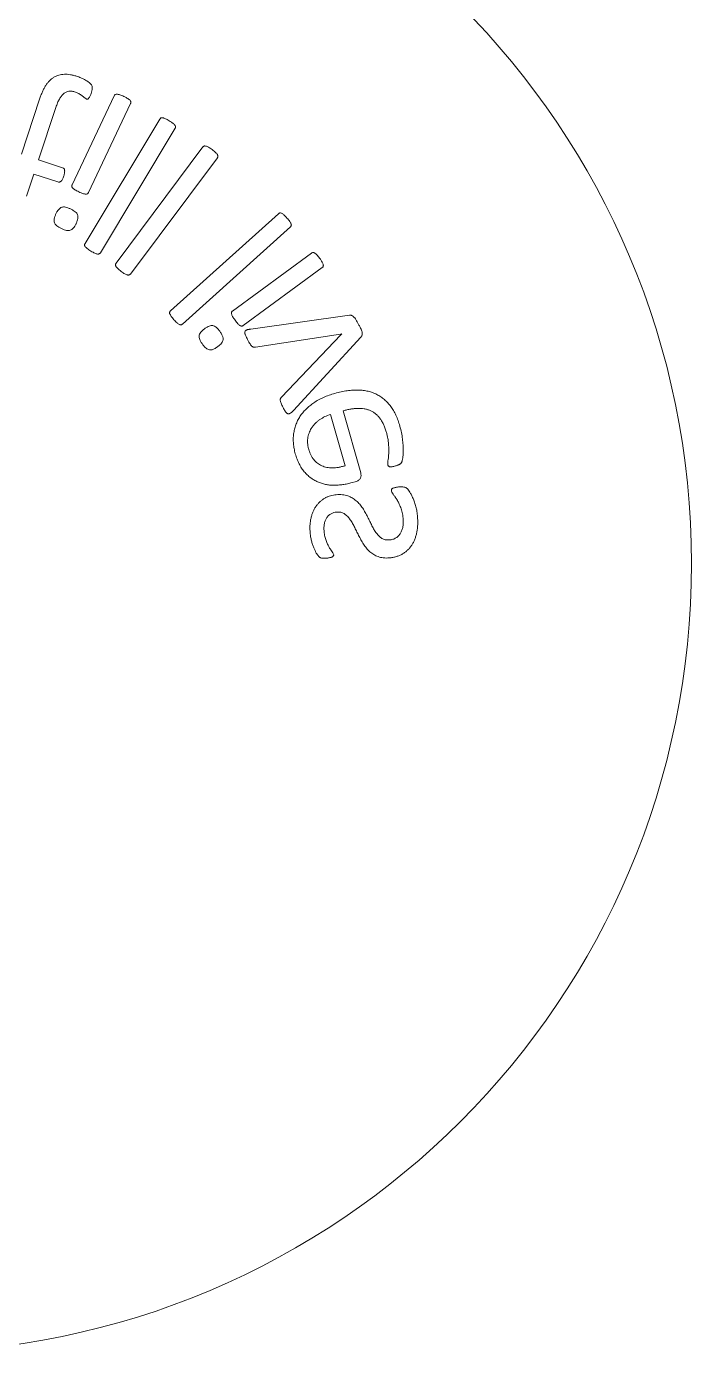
# Model space of a CAD drawing. Header units: inches. Extents: x 0 to 26.9, y 0 to 19.8.
# Drawn here: x 14.027 to 14.913, y 6.949 to 8.713 of the extents above; entities that cross this region are included whole.
import ezdxf

# ---------------------------------------------------------------- set-up
doc = ezdxf.new("R2010")
doc.units = ezdxf.units.IN
doc.header["$MEASUREMENT"] = 0

msp = doc.modelspace()

# ---------------------------------------------------------------- linework, layer by layer
at = {"color": 1, "linetype": 'Continuous', "lineweight": 15}
for p, q in [((14.0447, 8.6165), (14.0206, 8.5436)), ((14.1442, 8.6212), (14.0881, 8.5025)), ((14.0435, 8.536), (14.0665, 8.6057)), ((14.1098, 8.4922), (14.166, 8.611)), ((14.205, 8.5901), (14.1053, 8.4245)), ((14.1258, 8.4122), (14.2254, 8.5778)), ((14.2624, 8.553), (14.1467, 8.3982)), ((14.0755, 8.5254), (14.0435, 8.536)), ((14.1658, 8.3839), (14.2816, 8.5386)), ((14.0273, 8.4874), (14.0372, 8.517)), ((14.0372, 8.517), (14.0692, 8.5064)), ((14.363, 8.4642), (14.2192, 8.335)), ((14.2351, 8.3173), (14.3789, 8.4465)), ((14.4071, 8.4118), (14.3017, 8.3346)), ((14.3158, 8.3153), (14.4213, 8.3924)), ((14.4574, 8.329), (14.3261, 8.3107)), ((14.3324, 8.2864), (14.4456, 8.3039)), ((14.446, 8.303), (14.3671, 8.2202)), ((14.383, 8.2022), (14.4728, 8.2998)), ((14.4456, 8.3039), (14.4474, 8.3042)), ((14.4474, 8.3042), (14.446, 8.303)), ((14.4321, 8.197), (14.4516, 8.1287)), ((14.4726, 8.1193), (14.449, 8.2018)), ((14.4609, 8.1063), (14.465, 8.1075))]:
    msp.add_line(p, q, dxfattribs=at)
at = {"color": 7, "linetype": 'Continuous', "lineweight": 15}
msp.add_circle((13.8631, 7.9987), 1.05, dxfattribs=at)
at = {"color": 1, "linetype": 'Continuous', "lineweight": 15}
for points, knots in [([(14.0953, 8.6468), (14.0937, 8.6473), (14.0906, 8.6482), (14.0861, 8.6492), (14.0818, 8.6497), (14.0778, 8.6498), (14.074, 8.6494), (14.0703, 8.6487), (14.0669, 8.6475), (14.0637, 8.6458), (14.0607, 8.6437), (14.0579, 8.6411), (14.0553, 8.6381), (14.0528, 8.6346), (14.0506, 8.6307), (14.0485, 8.6264), (14.0465, 8.6216), (14.0453, 8.6182), (14.0447, 8.6165)], [0, 0, 0, 0, 0.072872, 0.140267, 0.203211, 0.262201, 0.318216, 0.372024, 0.425373, 0.478013, 0.531437, 0.586905, 0.645285, 0.707323, 0.772935, 0.843678, 0.919334, 1, 1, 1, 1]), ([(14.1133, 8.6241), (14.1137, 8.6254), (14.1143, 8.6275), (14.1149, 8.6305), (14.115, 8.6329), (14.1144, 8.6348), (14.1132, 8.6364), (14.1116, 8.638), (14.1096, 8.6397), (14.1071, 8.6412), (14.1044, 8.6428), (14.1014, 8.6442), (14.0984, 8.6457), (14.0963, 8.6464), (14.0953, 8.6468)], [0, 0, 0, 0, 0.113045, 0.200349, 0.268738, 0.321561, 0.375633, 0.444021, 0.52322, 0.610216, 0.704062, 0.801181, 0.900275, 1, 1, 1, 1]), ([(14.0665, 8.6057), (14.0672, 8.6077), (14.0685, 8.6114), (14.071, 8.6165), (14.0737, 8.6206), (14.0766, 8.6239), (14.0799, 8.6262), (14.0838, 8.6272), (14.0882, 8.6272), (14.0911, 8.6264), (14.0926, 8.6259)], [0, 0, 0, 0, 0.1681095, 0.3162348, 0.444943, 0.5569878, 0.6598965, 0.7620482, 0.8726052, 1, 1, 1, 1]), ([(14.0926, 8.6259), (14.0936, 8.6256), (14.0955, 8.6249), (14.098, 8.6235), (14.1002, 8.6221), (14.1021, 8.6207), (14.1036, 8.6194), (14.1049, 8.6183), (14.1061, 8.6173), (14.1069, 8.6169), (14.1073, 8.6168)], [0, 0, 0, 0, 0.182451, 0.34721, 0.495948, 0.627041, 0.7434, 0.842616, 0.92675, 1, 1, 1, 1]), ([(14.1073, 8.6168), (14.1075, 8.6167), (14.108, 8.6166), (14.1088, 8.6166), (14.1095, 8.617), (14.1102, 8.6177), (14.1109, 8.6188), (14.1117, 8.6202), (14.1125, 8.622), (14.113, 8.6234), (14.1133, 8.6241)], [0, 0, 0, 0, 0.068545, 0.139064, 0.21314, 0.305735, 0.425895, 0.575888, 0.766778, 1, 1, 1, 1]), ([(14.157, 8.6202), (14.156, 8.6207), (14.1542, 8.6215), (14.1517, 8.6224), (14.1497, 8.623), (14.148, 8.6233), (14.1466, 8.6233), (14.1456, 8.6228), (14.1447, 8.6222), (14.1444, 8.6216), (14.1442, 8.6212)], [0, 0, 0, 0, 0.228484, 0.416324, 0.565697, 0.686915, 0.778693, 0.852243, 0.922606, 1, 1, 1, 1]), ([(14.166, 8.611), (14.1662, 8.6113), (14.1665, 8.6119), (14.1664, 8.613), (14.166, 8.6141), (14.1652, 8.6152), (14.1639, 8.6163), (14.1621, 8.6175), (14.1597, 8.6189), (14.158, 8.6197), (14.157, 8.6202)], [0, 0, 0, 0, 0.077279, 0.14624, 0.222745, 0.313671, 0.432578, 0.580885, 0.76848, 1, 1, 1, 1]), ([(14.2175, 8.5878), (14.2166, 8.5884), (14.2149, 8.5893), (14.2126, 8.5905), (14.2106, 8.5914), (14.2089, 8.5917), (14.2075, 8.5919), (14.2064, 8.5916), (14.2056, 8.591), (14.2052, 8.5904), (14.205, 8.5901)], [0, 0, 0, 0, 0.229063, 0.413897, 0.564051, 0.685907, 0.779614, 0.854864, 0.923017, 1, 1, 1, 1]), ([(14.2254, 8.5778), (14.2256, 8.5781), (14.2259, 8.5787), (14.226, 8.5798), (14.2258, 8.5809), (14.225, 8.5821), (14.2239, 8.5833), (14.2223, 8.5846), (14.2201, 8.5862), (14.2184, 8.5873), (14.2175, 8.5878)], [0, 0, 0, 0, 0.076588, 0.145431, 0.224964, 0.313859, 0.430513, 0.57899, 0.766691, 1, 1, 1, 1]), ([(14.2747, 8.5494), (14.2738, 8.5501), (14.2722, 8.5512), (14.2699, 8.5526), (14.2681, 8.5536), (14.2665, 8.5541), (14.2651, 8.5544), (14.264, 8.5542), (14.2631, 8.5537), (14.2627, 8.5532), (14.2624, 8.553)], [0, 0, 0, 0, 0.230044, 0.417235, 0.567277, 0.686685, 0.77883, 0.856255, 0.925628, 1, 1, 1, 1]), ([(14.2816, 8.5386), (14.2818, 8.539), (14.2821, 8.5395), (14.2823, 8.5406), (14.2821, 8.5417), (14.2815, 8.5429), (14.2806, 8.5443), (14.2791, 8.5458), (14.2771, 8.5475), (14.2755, 8.5487), (14.2747, 8.5494)], [0, 0, 0, 0, 0.076203, 0.145025, 0.222523, 0.312624, 0.429419, 0.578082, 0.766005, 1, 1, 1, 1]), ([(14.0769, 8.5145), (14.0772, 8.5152), (14.0776, 8.5167), (14.0781, 8.5188), (14.0782, 8.5205), (14.0781, 8.5224), (14.0775, 8.5244), (14.0761, 8.5251), (14.0755, 8.5254)], [0, 0, 0, 0, 0.200738, 0.37524, 0.518745, 0.639436, 0.8333, 1, 1, 1, 1]), ([(14.0692, 8.5064), (14.0696, 8.5063), (14.0703, 8.5061), (14.0713, 8.5062), (14.0724, 8.5066), (14.0734, 8.5074), (14.0744, 8.5086), (14.0753, 8.5102), (14.0761, 8.5122), (14.0767, 8.5137), (14.0769, 8.5145)], [0, 0, 0, 0, 0.086733, 0.167764, 0.256136, 0.356843, 0.481533, 0.623996, 0.794297, 1, 1, 1, 1]), ([(14.0881, 8.5025), (14.088, 8.5022), (14.0877, 8.5016), (14.0877, 8.5006), (14.088, 8.4995), (14.0888, 8.4983), (14.0901, 8.4972), (14.0919, 8.4959), (14.0942, 8.4946), (14.096, 8.4938), (14.0969, 8.4933)], [0, 0, 0, 0, 0.06875, 0.142428, 0.217988, 0.313271, 0.433561, 0.585699, 0.772619, 1, 1, 1, 1]), ([(14.0969, 8.4933), (14.0979, 8.4928), (14.0997, 8.492), (14.1023, 8.491), (14.1043, 8.4904), (14.106, 8.4901), (14.1074, 8.4903), (14.1085, 8.4907), (14.1093, 8.4914), (14.1097, 8.492), (14.1098, 8.4922)], [0, 0, 0, 0, 0.232918, 0.421457, 0.571059, 0.686757, 0.78082, 0.857422, 0.930094, 1, 1, 1, 1]), ([(14.086, 8.4705), (14.0848, 8.471), (14.0826, 8.472), (14.0794, 8.473), (14.0767, 8.4732), (14.0742, 8.4729), (14.072, 8.4717), (14.0701, 8.4698), (14.0682, 8.4672), (14.0671, 8.465), (14.0665, 8.4639)], [0, 0, 0, 0, 0.161157, 0.2965, 0.409449, 0.504092, 0.598402, 0.708643, 0.842489, 1, 1, 1, 1]), ([(14.0934, 8.4509), (14.0939, 8.4521), (14.0949, 8.4543), (14.0957, 8.4575), (14.096, 8.4603), (14.0955, 8.4628), (14.0942, 8.465), (14.0922, 8.4669), (14.0894, 8.4688), (14.0872, 8.4699), (14.086, 8.4705)], [0, 0, 0, 0, 0.158399, 0.292007, 0.401824, 0.496211, 0.591687, 0.70553, 0.839683, 1, 1, 1, 1]), ([(14.0665, 8.4639), (14.066, 8.4627), (14.065, 8.4606), (14.0642, 8.4574), (14.0639, 8.4546), (14.0644, 8.4521), (14.0657, 8.4499), (14.0678, 8.448), (14.0705, 8.446), (14.0727, 8.4449), (14.0739, 8.4443)], [0, 0, 0, 0, 0.155957, 0.289495, 0.399256, 0.494411, 0.589837, 0.703794, 0.839095, 1, 1, 1, 1]), ([(14.3743, 8.4584), (14.3735, 8.4592), (14.3722, 8.4607), (14.3703, 8.4625), (14.3687, 8.4638), (14.3672, 8.4647), (14.3659, 8.4652), (14.3648, 8.4652), (14.3638, 8.4649), (14.3633, 8.4645), (14.363, 8.4642)], [0, 0, 0, 0, 0.226635, 0.415304, 0.564483, 0.685535, 0.777205, 0.854269, 0.92166, 1, 1, 1, 1]), ([(14.3789, 8.4465), (14.3792, 8.4468), (14.3796, 8.4473), (14.3801, 8.4483), (14.3801, 8.4494), (14.3798, 8.4507), (14.3791, 8.4523), (14.3779, 8.454), (14.3763, 8.4562), (14.375, 8.4576), (14.3743, 8.4584)], [0, 0, 0, 0, 0.07724, 0.1478939, 0.2244641, 0.3154551, 0.4319901, 0.5820726, 0.7704526, 1, 1, 1, 1]), ([(14.0739, 8.4443), (14.0751, 8.4438), (14.0773, 8.4428), (14.0805, 8.4419), (14.0833, 8.4416), (14.0857, 8.4419), (14.0879, 8.4431), (14.0898, 8.4451), (14.0918, 8.4477), (14.0928, 8.4498), (14.0934, 8.4509)], [0, 0, 0, 0, 0.161561, 0.296799, 0.410004, 0.504884, 0.59943, 0.710076, 0.842094, 1, 1, 1, 1]), ([(14.1053, 8.4245), (14.1052, 8.4242), (14.1048, 8.4236), (14.1047, 8.4225), (14.1049, 8.4214), (14.1056, 8.4202), (14.1068, 8.419), (14.1084, 8.4175), (14.1106, 8.416), (14.1122, 8.415), (14.1131, 8.4144)], [0, 0, 0, 0, 0.076394, 0.148512, 0.224906, 0.319684, 0.439756, 0.589613, 0.774101, 1, 1, 1, 1]), ([(14.1131, 8.4144), (14.1141, 8.4139), (14.1158, 8.4129), (14.1182, 8.4117), (14.1202, 8.4109), (14.1218, 8.4105), (14.1231, 8.4104), (14.1242, 8.4107), (14.1251, 8.4114), (14.1256, 8.4119), (14.1258, 8.4122)], [0, 0, 0, 0, 0.23441, 0.422338, 0.569255, 0.686043, 0.776114, 0.850891, 0.924666, 1, 1, 1, 1]), ([(14.4178, 8.4048), (14.4172, 8.4057), (14.416, 8.4072), (14.4143, 8.4092), (14.4128, 8.4107), (14.4114, 8.4118), (14.4102, 8.4125), (14.409, 8.4126), (14.408, 8.4124), (14.4074, 8.412), (14.4071, 8.4118)], [0, 0, 0, 0, 0.22827, 0.413435, 0.563897, 0.683847, 0.779889, 0.854871, 0.922021, 1, 1, 1, 1]), ([(14.4213, 8.3924), (14.4216, 8.3927), (14.4221, 8.3931), (14.4226, 8.3941), (14.4228, 8.3952), (14.4225, 8.3965), (14.422, 8.3981), (14.421, 8.4), (14.4196, 8.4023), (14.4185, 8.4039), (14.4178, 8.4048)], [0, 0, 0, 0, 0.0765242, 0.1478124, 0.2221109, 0.3136185, 0.4296974, 0.5787017, 0.7648492, 1, 1, 1, 1]), ([(14.1467, 8.3982), (14.1465, 8.3979), (14.1461, 8.3974), (14.1458, 8.3963), (14.146, 8.3952), (14.1465, 8.3939), (14.1476, 8.3926), (14.149, 8.391), (14.1511, 8.3893), (14.1526, 8.3881), (14.1534, 8.3874)], [0, 0, 0, 0, 0.07571, 0.147033, 0.221435, 0.317016, 0.436939, 0.586026, 0.77178, 1, 1, 1, 1]), ([(14.1534, 8.3874), (14.1543, 8.3868), (14.1559, 8.3856), (14.1581, 8.3841), (14.16, 8.3832), (14.1616, 8.3826), (14.163, 8.3825), (14.1641, 8.3827), (14.1651, 8.3832), (14.1656, 8.3837), (14.1658, 8.3839)], [0, 0, 0, 0, 0.232085, 0.417709, 0.56642, 0.682172, 0.773778, 0.850451, 0.925101, 1, 1, 1, 1]), ([(14.2192, 8.335), (14.2189, 8.3347), (14.2184, 8.3342), (14.218, 8.3333), (14.2178, 8.3321), (14.2182, 8.3308), (14.219, 8.3292), (14.2201, 8.3274), (14.2217, 8.3253), (14.223, 8.3239), (14.2237, 8.3231)], [0, 0, 0, 0, 0.0787435, 0.1501715, 0.2234015, 0.3198905, 0.4376308, 0.5877635, 0.7733638, 1, 1, 1, 1]), ([(14.3017, 8.3346), (14.3014, 8.3344), (14.3009, 8.334), (14.3004, 8.3331), (14.3002, 8.332), (14.3004, 8.3306), (14.3009, 8.329), (14.3019, 8.3271), (14.3033, 8.3248), (14.3045, 8.3233), (14.3051, 8.3224)], [0, 0, 0, 0, 0.070223, 0.140378, 0.217842, 0.312816, 0.434055, 0.584175, 0.771716, 1, 1, 1, 1]), ([(14.4697, 8.3169), (14.4691, 8.3181), (14.468, 8.3202), (14.4662, 8.323), (14.4647, 8.3253), (14.4632, 8.3269), (14.4619, 8.3281), (14.4604, 8.3288), (14.4589, 8.3291), (14.4579, 8.3291), (14.4574, 8.329)], [0, 0, 0, 0, 0.218344, 0.397104, 0.541892, 0.660306, 0.754664, 0.84033, 0.919233, 1, 1, 1, 1]), ([(14.2237, 8.3231), (14.2244, 8.3223), (14.2258, 8.3208), (14.2277, 8.319), (14.2293, 8.3177), (14.2308, 8.3168), (14.2321, 8.3163), (14.2332, 8.3163), (14.2343, 8.3166), (14.2349, 8.3171), (14.2351, 8.3173)], [0, 0, 0, 0, 0.231005, 0.415392, 0.565677, 0.678739, 0.77182, 0.848124, 0.924428, 1, 1, 1, 1]), ([(14.2646, 8.3111), (14.2636, 8.3103), (14.2616, 8.3089), (14.2594, 8.3065), (14.2578, 8.3042), (14.2571, 8.3018), (14.2572, 8.2993), (14.2581, 8.2966), (14.2595, 8.2936), (14.2609, 8.2916), (14.2617, 8.2905)], [0, 0, 0, 0, 0.157794, 0.29094, 0.401794, 0.49634, 0.591017, 0.703176, 0.838151, 1, 1, 1, 1]), ([(14.2847, 8.3077), (14.2839, 8.3088), (14.2825, 8.3107), (14.2801, 8.3129), (14.2779, 8.3146), (14.2755, 8.3154), (14.2731, 8.3154), (14.2705, 8.3146), (14.2676, 8.3132), (14.2657, 8.3119), (14.2646, 8.3111)], [0, 0, 0, 0, 0.161162, 0.296302, 0.408302, 0.504867, 0.5982, 0.708314, 0.841115, 1, 1, 1, 1]), ([(14.3051, 8.3224), (14.3057, 8.3215), (14.3069, 8.3199), (14.3086, 8.3179), (14.3102, 8.3164), (14.3115, 8.3153), (14.3128, 8.3148), (14.3139, 8.3146), (14.315, 8.3148), (14.3156, 8.3152), (14.3158, 8.3153)], [0, 0, 0, 0, 0.234132, 0.420164, 0.568712, 0.685331, 0.780224, 0.857364, 0.931058, 1, 1, 1, 1]), ([(14.4728, 8.2998), (14.4731, 8.3002), (14.4738, 8.301), (14.4744, 8.3024), (14.4747, 8.304), (14.4744, 8.3058), (14.474, 8.308), (14.4729, 8.3105), (14.4715, 8.3135), (14.4704, 8.3157), (14.4697, 8.3169)], [0, 0, 0, 0, 0.0860151, 0.1638753, 0.2449564, 0.3421483, 0.4605141, 0.6060199, 0.7839778, 1, 1, 1, 1]), ([(14.2818, 8.2871), (14.2828, 8.2879), (14.2847, 8.2893), (14.287, 8.2917), (14.2886, 8.294), (14.2893, 8.2964), (14.2893, 8.2989), (14.2884, 8.3016), (14.2869, 8.3046), (14.2855, 8.3066), (14.2847, 8.3077)], [0, 0, 0, 0, 0.156982, 0.289426, 0.39993, 0.494569, 0.590432, 0.704154, 0.837993, 1, 1, 1, 1]), ([(14.32, 8.3091), (14.3197, 8.3089), (14.3191, 8.3085), (14.3184, 8.3077), (14.3181, 8.3065), (14.3181, 8.3052), (14.3186, 8.3035), (14.3193, 8.3016), (14.3204, 8.2993), (14.3213, 8.2976), (14.3218, 8.2967)], [0, 0, 0, 0, 0.079288, 0.153785, 0.232041, 0.32986, 0.450341, 0.597071, 0.778552, 1, 1, 1, 1]), ([(14.3261, 8.3107), (14.3256, 8.3106), (14.3245, 8.3104), (14.3231, 8.3101), (14.3219, 8.3099), (14.3211, 8.3096), (14.3205, 8.3093), (14.3202, 8.3092), (14.32, 8.3091)], [0, 0, 0, 0, 0.27343, 0.508496, 0.691007, 0.826666, 0.920898, 1, 1, 1, 1]), ([(14.3218, 8.2967), (14.3224, 8.2956), (14.3234, 8.2936), (14.325, 8.291), (14.3263, 8.289), (14.3275, 8.2877), (14.3287, 8.2869), (14.3299, 8.2865), (14.3311, 8.2864), (14.332, 8.2864), (14.3324, 8.2864)], [0, 0, 0, 0, 0.239827, 0.427666, 0.571594, 0.682075, 0.768786, 0.8391, 0.914353, 1, 1, 1, 1]), ([(14.2617, 8.2905), (14.2625, 8.2895), (14.264, 8.2876), (14.2663, 8.2853), (14.2686, 8.2837), (14.2709, 8.2828), (14.2733, 8.2828), (14.2759, 8.2836), (14.2789, 8.285), (14.2808, 8.2863), (14.2818, 8.2871)], [0, 0, 0, 0, 0.160333, 0.296395, 0.408003, 0.502923, 0.598062, 0.709252, 0.840961, 1, 1, 1, 1]), ([(14.4381, 8.2251), (14.4355, 8.2243), (14.4303, 8.2227), (14.4231, 8.2197), (14.4163, 8.2165), (14.4101, 8.2127), (14.4045, 8.2086), (14.3996, 8.2041), (14.3952, 8.1994), (14.3915, 8.1943), (14.3884, 8.1889), (14.386, 8.1832), (14.3842, 8.1773), (14.383, 8.1711), (14.3825, 8.1647), (14.3828, 8.1582), (14.3836, 8.1514), (14.3848, 8.147), (14.3854, 8.1447)], [0, 0, 0, 0, 0.075717, 0.148263, 0.217308, 0.284036, 0.347796, 0.408793, 0.468262, 0.526161, 0.583219, 0.639642, 0.696212, 0.754136, 0.813007, 0.872962, 0.935189, 1, 1, 1, 1]), ([(14.5246, 8.1816), (14.5239, 8.1841), (14.5224, 8.1889), (14.5195, 8.1958), (14.5163, 8.202), (14.5126, 8.2076), (14.5086, 8.2125), (14.5042, 8.2169), (14.4993, 8.2206), (14.494, 8.2237), (14.4884, 8.2262), (14.4823, 8.2279), (14.4759, 8.2292), (14.4691, 8.2296), (14.4619, 8.2295), (14.4543, 8.2287), (14.4463, 8.2273), (14.4409, 8.2258), (14.4381, 8.2251)], [0, 0, 0, 0, 0.070945, 0.137516, 0.200703, 0.260638, 0.317959, 0.373621, 0.428666, 0.483124, 0.538257, 0.594723, 0.653648, 0.715192, 0.780235, 0.848954, 0.922125, 1, 1, 1, 1]), ([(14.3671, 8.2202), (14.3668, 8.2199), (14.3662, 8.2194), (14.3656, 8.2183), (14.3653, 8.2171), (14.3653, 8.2156), (14.3656, 8.2139), (14.3664, 8.2118), (14.3676, 8.2092), (14.3686, 8.2074), (14.3691, 8.2063)], [0, 0, 0, 0, 0.0831075, 0.1595673, 0.2382378, 0.32988, 0.441709, 0.5851836, 0.7687506, 1, 1, 1, 1]), ([(14.3691, 8.2063), (14.3696, 8.2054), (14.3705, 8.2038), (14.3717, 8.2016), (14.3728, 8.1999), (14.3739, 8.1988), (14.375, 8.1981), (14.3761, 8.1978), (14.3771, 8.1979), (14.3778, 8.1982), (14.3781, 8.1983)], [0, 0, 0, 0, 0.227019, 0.412389, 0.559793, 0.677048, 0.770441, 0.84565, 0.918913, 1, 1, 1, 1]), ([(14.3781, 8.1983), (14.3783, 8.1984), (14.3786, 8.1986), (14.3792, 8.199), (14.3797, 8.1993), (14.3803, 8.1998), (14.3809, 8.2003), (14.3816, 8.2009), (14.3822, 8.2015), (14.3827, 8.202), (14.383, 8.2022)], [0, 0, 0, 0, 0.0989895, 0.1952866, 0.3069813, 0.416297, 0.5454561, 0.6812893, 0.8372702, 1, 1, 1, 1]), ([(14.4032, 8.1508), (14.4029, 8.1522), (14.4022, 8.1549), (14.4017, 8.159), (14.4016, 8.163), (14.4021, 8.1667), (14.403, 8.1703), (14.4042, 8.1737), (14.4057, 8.177), (14.4076, 8.18), (14.4098, 8.1828), (14.4123, 8.1855), (14.4151, 8.188), (14.4191, 8.191), (14.4248, 8.1943), (14.4297, 8.1961), (14.4321, 8.197)], [0, 0, 0, 0, 0.070983, 0.138144, 0.202627, 0.264669, 0.325256, 0.384198, 0.442529, 0.501113, 0.560039, 0.619472, 0.680591, 0.74316, 0.870666, 1, 1, 1, 1]), ([(14.449, 8.2018), (14.4508, 8.2023), (14.4541, 8.2032), (14.4591, 8.2042), (14.4639, 8.2049), (14.4685, 8.2052), (14.4729, 8.2051), (14.4771, 8.2046), (14.4811, 8.2037), (14.485, 8.2023), (14.4886, 8.2005), (14.492, 8.1982), (14.4951, 8.1954), (14.498, 8.1921), (14.5005, 8.1883), (14.5029, 8.184), (14.5049, 8.1792), (14.506, 8.1757), (14.5065, 8.1739)], [0, 0, 0, 0, 0.0725196, 0.1413609, 0.2072752, 0.2697118, 0.3295755, 0.3871821, 0.4435761, 0.4982518, 0.553266, 0.608402, 0.665191, 0.7235184, 0.7851623, 0.8515212, 0.9227682, 1, 1, 1, 1]), ([(14.5065, 8.1739), (14.5069, 8.1724), (14.5077, 8.1696), (14.5086, 8.1654), (14.5092, 8.1614), (14.5097, 8.1565), (14.51, 8.1508), (14.5098, 8.1448), (14.5094, 8.1396), (14.5089, 8.1355), (14.5084, 8.1322), (14.5087, 8.1304), (14.5088, 8.1297)], [0, 0, 0, 0, 0.102133, 0.197528, 0.288548, 0.374584, 0.530826, 0.667035, 0.783241, 0.878205, 0.950708, 1, 1, 1, 1]), ([(14.5188, 8.1285), (14.5194, 8.1287), (14.5204, 8.129), (14.5218, 8.1295), (14.5231, 8.13), (14.5242, 8.1306), (14.5252, 8.1311), (14.5259, 8.1318), (14.5266, 8.1326), (14.5272, 8.1334), (14.5275, 8.1344), (14.5278, 8.1355), (14.5281, 8.137), (14.5286, 8.1397), (14.529, 8.144), (14.5291, 8.1499), (14.5289, 8.1568), (14.5281, 8.1646), (14.5269, 8.173), (14.5254, 8.1786), (14.5246, 8.1816)], [0, 0, 0, 0, 0.029581, 0.055085, 0.078155, 0.098114, 0.116497, 0.134373, 0.152265, 0.170996, 0.183637, 0.203905, 0.229901, 0.263215, 0.345954, 0.447443, 0.565912, 0.7003, 0.845492, 1, 1, 1, 1]), ([(14.3854, 8.1447), (14.3862, 8.1424), (14.3876, 8.1378), (14.3903, 8.1314), (14.3935, 8.1257), (14.3972, 8.1208), (14.4012, 8.1165), (14.4055, 8.1128), (14.4102, 8.1097), (14.415, 8.1072), (14.4202, 8.1053), (14.4255, 8.1038), (14.4311, 8.103), (14.4368, 8.1027), (14.4427, 8.103), (14.4487, 8.1036), (14.4548, 8.1047), (14.4588, 8.1057), (14.4609, 8.1063)], [0, 0, 0, 0, 0.077418, 0.149438, 0.216719, 0.280156, 0.340995, 0.39983, 0.457003, 0.513895, 0.570474, 0.627871, 0.686074, 0.746011, 0.807453, 0.870612, 0.934213, 1, 1, 1, 1]), ([(14.4516, 8.1287), (14.4501, 8.1283), (14.4472, 8.1275), (14.4429, 8.1266), (14.4388, 8.126), (14.4349, 8.1259), (14.4311, 8.126), (14.4275, 8.1265), (14.424, 8.1274), (14.4207, 8.1286), (14.4176, 8.1302), (14.4148, 8.132), (14.4122, 8.1343), (14.4099, 8.137), (14.4078, 8.1399), (14.406, 8.1432), (14.4044, 8.1469), (14.4036, 8.1495), (14.4032, 8.1508)], [0, 0, 0, 0, 0.075438, 0.147274, 0.215571, 0.280698, 0.342493, 0.402452, 0.461156, 0.518781, 0.575122, 0.631319, 0.687659, 0.744586, 0.804293, 0.866125, 0.930646, 1, 1, 1, 1]), ([(14.465, 8.1075), (14.4659, 8.1077), (14.4675, 8.1082), (14.4695, 8.1094), (14.4711, 8.1107), (14.4724, 8.1128), (14.4732, 8.1158), (14.4728, 8.1181), (14.4726, 8.1193)], [0, 0, 0, 0, 0.166763, 0.310833, 0.437661, 0.555502, 0.776465, 1, 1, 1, 1]), ([(14.5088, 8.1297), (14.5089, 8.1294), (14.5091, 8.1288), (14.5098, 8.128), (14.5106, 8.1275), (14.5116, 8.1273), (14.513, 8.1273), (14.5146, 8.1275), (14.5166, 8.1279), (14.5181, 8.1283), (14.5188, 8.1285)], [0, 0, 0, 0, 0.088616, 0.169661, 0.25509, 0.34428, 0.457679, 0.604706, 0.788488, 1, 1, 1, 1]), ([(14.5228, 8.1005), (14.522, 8.1004), (14.5204, 8.1002), (14.5183, 8.0998), (14.5166, 8.0994), (14.5153, 8.0989), (14.5143, 8.0983), (14.5135, 8.0975), (14.5133, 8.0965), (14.5133, 8.0959), (14.5133, 8.0955)], [0, 0, 0, 0, 0.213738, 0.394675, 0.540118, 0.658632, 0.7527, 0.837473, 0.918374, 1, 1, 1, 1]), ([(14.5482, 8.061), (14.5479, 8.0633), (14.5475, 8.0678), (14.546, 8.0741), (14.5443, 8.08), (14.5423, 8.0852), (14.5402, 8.0897), (14.5381, 8.0934), (14.5362, 8.0962), (14.5344, 8.0984), (14.5324, 8.0998), (14.5298, 8.1004), (14.5266, 8.1007), (14.5242, 8.1006), (14.5228, 8.1005)], [0, 0, 0, 0, 0.130891, 0.256031, 0.373649, 0.480101, 0.574091, 0.6563, 0.723275, 0.772791, 0.814678, 0.863229, 0.922881, 1, 1, 1, 1]), ([(14.4399, 8.0902), (14.4387, 8.09), (14.4361, 8.0898), (14.4324, 8.0888), (14.4288, 8.0876), (14.4254, 8.086), (14.4221, 8.0841), (14.4191, 8.0818), (14.4163, 8.079), (14.4137, 8.076), (14.4115, 8.0726), (14.4096, 8.0688), (14.4079, 8.0647), (14.4065, 8.0603), (14.4055, 8.0555), (14.4049, 8.0504), (14.4048, 8.0449), (14.405, 8.0412), (14.4052, 8.0392)], [0, 0, 0, 0, 0.055413, 0.110299, 0.164517, 0.219913, 0.274686, 0.329519, 0.385443, 0.442409, 0.500971, 0.561829, 0.625546, 0.692614, 0.762985, 0.837433, 0.916025, 1, 1, 1, 1]), ([(14.5104, 8.03), (14.5095, 8.03), (14.5078, 8.0299), (14.5052, 8.0302), (14.5029, 8.0309), (14.5001, 8.0324), (14.4968, 8.035), (14.4933, 8.039), (14.4902, 8.0437), (14.4874, 8.049), (14.4846, 8.0547), (14.4817, 8.0606), (14.4786, 8.0665), (14.4752, 8.0722), (14.4713, 8.0775), (14.4674, 8.0814), (14.464, 8.0842), (14.4613, 8.0859), (14.4583, 8.0875), (14.4551, 8.0887), (14.4517, 8.0897), (14.448, 8.0902), (14.4441, 8.0905), (14.4414, 8.0903), (14.4399, 8.0902)], [0, 0, 0, 0, 0.0270383, 0.0518831, 0.076009, 0.0997458, 0.1479977, 0.2009272, 0.2577186, 0.318315, 0.3818098, 0.4481578, 0.5150315, 0.5818703, 0.6478834, 0.7132572, 0.7456571, 0.7783461, 0.8119234, 0.8458235, 0.8807627, 0.9180211, 0.9573895, 1, 1, 1, 1]), ([(14.5133, 8.0955), (14.5135, 8.0949), (14.514, 8.0932), (14.5158, 8.0907), (14.5181, 8.0875), (14.5208, 8.0835), (14.5234, 8.0787), (14.5255, 8.0741), (14.527, 8.07), (14.528, 8.0665), (14.5286, 8.0628), (14.5289, 8.0603), (14.529, 8.059)], [0, 0, 0, 0, 0.050906, 0.127458, 0.228224, 0.346836, 0.483597, 0.637183, 0.720749, 0.80872, 0.901621, 1, 1, 1, 1]), ([(14.4237, 8.0411), (14.4236, 8.043), (14.4234, 8.0467), (14.424, 8.0518), (14.4253, 8.0562), (14.4273, 8.06), (14.4299, 8.0629), (14.4331, 8.0651), (14.4367, 8.0666), (14.4393, 8.067), (14.4406, 8.0671)], [0, 0, 0, 0, 0.1655105, 0.3120639, 0.443188, 0.5590159, 0.6686855, 0.7766818, 0.8866555, 1, 1, 1, 1]), ([(14.4406, 8.0671), (14.4415, 8.0672), (14.4433, 8.0672), (14.4458, 8.067), (14.4482, 8.0662), (14.4511, 8.0647), (14.4544, 8.062), (14.4579, 8.058), (14.4611, 8.0532), (14.4639, 8.0478), (14.4668, 8.042), (14.4697, 8.0361), (14.4728, 8.0302), (14.4762, 8.0244), (14.48, 8.0189), (14.4845, 8.0142), (14.4897, 8.0103), (14.4947, 8.008), (14.499, 8.0067), (14.5027, 8.0061), (14.5065, 8.0059), (14.5092, 8.006), (14.5105, 8.0061)], [0, 0, 0, 0, 0.02751, 0.053162, 0.077467, 0.101533, 0.151286, 0.203951, 0.261272, 0.323189, 0.388001, 0.454177, 0.521412, 0.58885, 0.655585, 0.719821, 0.783873, 0.849553, 0.884079, 0.920633, 0.959132, 1, 1, 1, 1]), ([(14.529, 8.059), (14.5291, 8.057), (14.5293, 8.0533), (14.5288, 8.0479), (14.5276, 8.0431), (14.5256, 8.0389), (14.5231, 8.0353), (14.5195, 8.0326), (14.5152, 8.0306), (14.5121, 8.0302), (14.5104, 8.03)], [0, 0, 0, 0, 0.150929, 0.287643, 0.413991, 0.530992, 0.64296, 0.753934, 0.870467, 1, 1, 1, 1]), ([(14.5105, 8.0061), (14.5121, 8.0063), (14.5153, 8.0067), (14.5199, 8.0078), (14.5242, 8.0093), (14.5281, 8.0113), (14.5317, 8.0137), (14.535, 8.0164), (14.5379, 8.0195), (14.5405, 8.023), (14.5427, 8.0268), (14.5446, 8.0309), (14.5461, 8.0354), (14.5472, 8.0401), (14.548, 8.045), (14.5485, 8.0502), (14.5485, 8.0556), (14.5483, 8.0592), (14.5482, 8.061)], [0, 0, 0, 0, 0.065462, 0.12757, 0.187676, 0.245942, 0.302987, 0.359291, 0.41622, 0.473449, 0.532085, 0.592409, 0.654286, 0.71879, 0.785576, 0.854336, 0.926042, 1, 1, 1, 1]), ([(14.4052, 8.0392), (14.4054, 8.0375), (14.4057, 8.034), (14.4069, 8.0289), (14.4082, 8.0241), (14.4098, 8.0197), (14.4115, 8.0159), (14.4132, 8.0127), (14.4148, 8.0103), (14.4162, 8.0085), (14.4175, 8.0072), (14.4185, 8.0064), (14.4196, 8.0061), (14.4207, 8.0058), (14.4219, 8.0058), (14.4235, 8.0057), (14.4253, 8.0057), (14.4266, 8.0058), (14.4274, 8.0058)], [0, 0, 0, 0, 0.116719, 0.233438, 0.346917, 0.449859, 0.542597, 0.622402, 0.688698, 0.738745, 0.776415, 0.803452, 0.826573, 0.850182, 0.877771, 0.91116, 0.951862, 1, 1, 1, 1]), ([(14.4365, 8.0104), (14.4363, 8.0109), (14.4359, 8.0123), (14.4343, 8.0143), (14.4325, 8.0169), (14.4304, 8.0203), (14.4283, 8.0244), (14.4262, 8.0292), (14.4245, 8.0349), (14.424, 8.0389), (14.4237, 8.0411)], [0, 0, 0, 0, 0.04924, 0.123709, 0.221606, 0.339971, 0.477188, 0.633959, 0.80669, 1, 1, 1, 1]), ([(14.4274, 8.0058), (14.4281, 8.0059), (14.4295, 8.006), (14.4315, 8.0064), (14.4331, 8.0068), (14.4344, 8.0073), (14.4354, 8.008), (14.436, 8.0087), (14.4365, 8.0095), (14.4365, 8.0101), (14.4365, 8.0104)], [0, 0, 0, 0, 0.205213, 0.383079, 0.534289, 0.658053, 0.760112, 0.845246, 0.920306, 1, 1, 1, 1])]:
    msp.add_open_spline(points, degree=3, knots=knots, dxfattribs=at)

doc.saveas('drawing.dxf')
